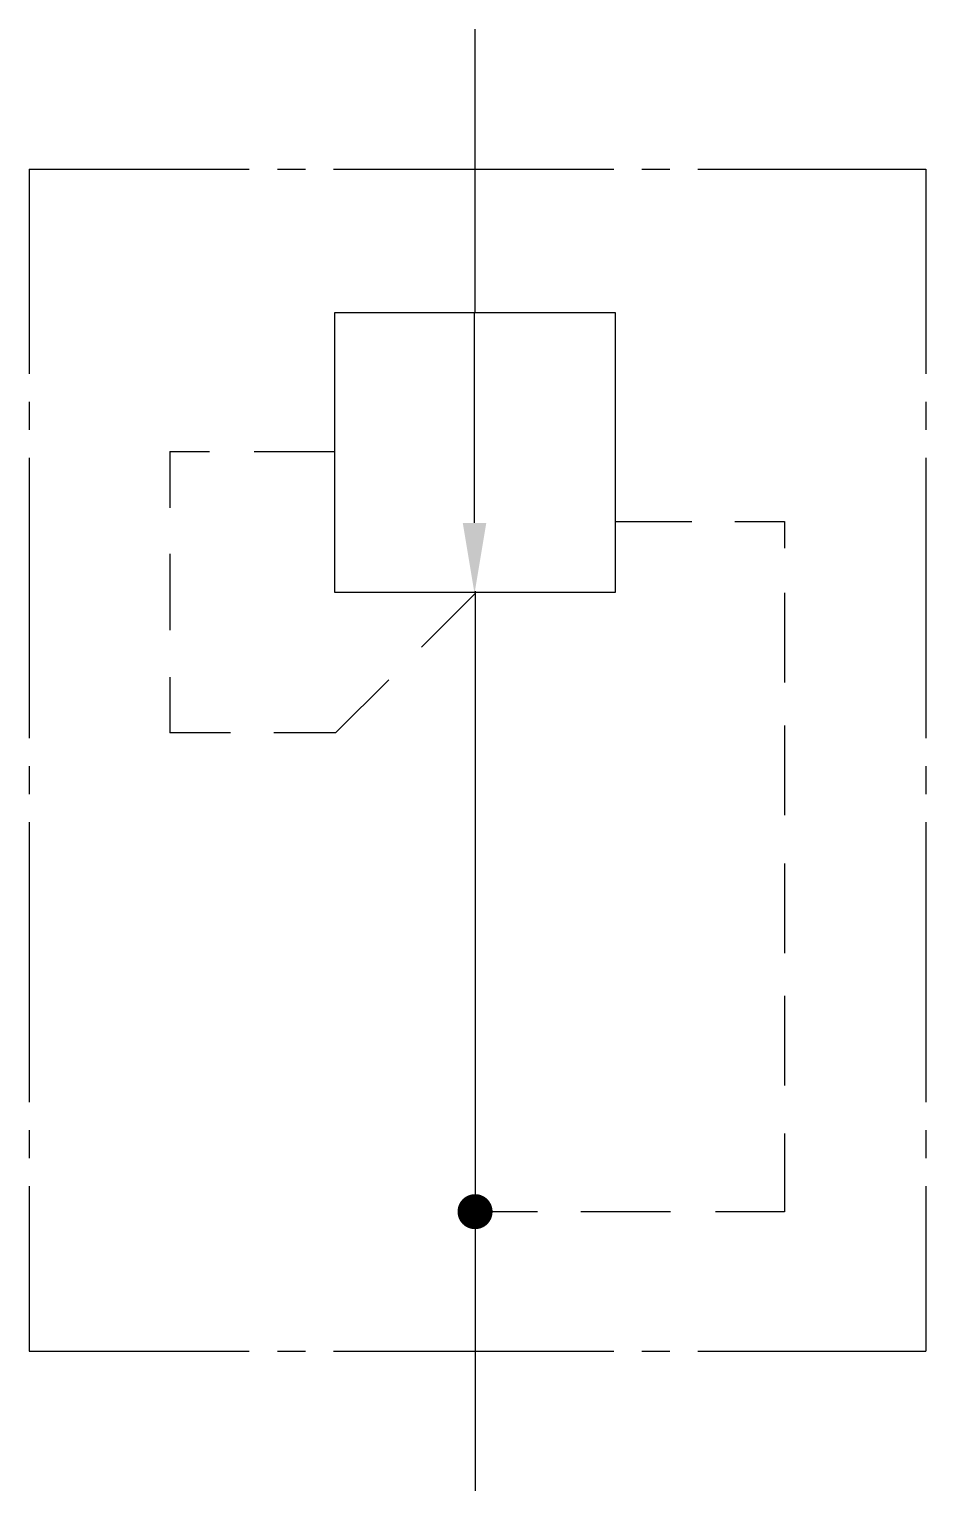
# Model space of a CAD drawing. Extents: x 173 to 702, y 629 to 997.
# Drawn here: x 241.6 to 273.6, y 629.3 to 681.5 of the extents above; entities outside this region: 4.
import ezdxf

# ---------------------------------------------------------------- set-up
doc = ezdxf.new("R2010")
doc.units = 0
doc.header["$LTSCALE"] = 5
doc.layers.add('11', color=1, linetype='CONTINUOUS')
doc.layers.add('12', color=2, linetype='CONTINUOUS')

# ---------------------------------------------------------------- blocks, each defined once
blk = doc.blocks.new('5221')
at = {"layer": '11', "color": 0}
blk.add_line((318.28, 300.922), (315.625, 293.628), dxfattribs=at)
at = {"layer": '12', "color": 0}
blk.add_solid([(317.829, 301.086), (318.731, 300.758), (319.265, 303.628)], dxfattribs=at)
blk = doc.blocks.new('5237')
at = {"layer": '11', "color": 0}
for centre, start, end in [((345.196, 30.885), 233.1301, 306.8699), ((345.196, 18.931), 53.1301, 126.8699)]:
    blk.add_arc(centre, 5, start, end, dxfattribs=at)
blk = doc.blocks.new('5236')
at = {"layer": '11', "color": 0}
for p, q in [((342.018, 47.871), (343.501, 42.874)), ((343.501, 42.874), (345.003, 47.856)), ((345.003, 47.856), (346.506, 42.874)), ((346.506, 42.874), (348.008, 47.871))]:
    blk.add_line(p, q, dxfattribs=at)
blk = doc.blocks.new('5234')
at = {"layer": '11', "color": 0}
blk.add_line((345.142, 81.636), (345.142, 86.636), dxfattribs=at)
at = {"layer": '11', "color": 0, "const_width": 0.625}
blk.add_lwpolyline([(344.79, 81.636, 1), (345.415, 81.636, 1)], format="xyb", close=True, dxfattribs=at)

msp = doc.modelspace()

# ---------------------------------------------------------------- linework, layer by layer
at = {"layer": '11', "color": 0}
for p, q in [((257.492, 671.379), (257.492, 681.487)), ((252.492, 671.379), (257.492, 671.379)), ((252.492, 661.379), (252.492, 671.379)), ((252.492, 671.379), (262.492, 671.379)), ((262.492, 671.379), (262.492, 661.379)), ((257.474, 663.867), (257.474, 671.342)), ((262.492, 661.379), (252.492, 661.379)), ((257.494, 661.431), (257.494, 636.331)), ((257.494, 636.333), (257.494, 629.321))]:
    msp.add_line(p, q, dxfattribs=at)
at = {"layer": '11', "color": 0, "const_width": 0.625}
msp.add_lwpolyline([(257.181, 639.283, 1), (257.806, 639.283, 1)], format="xyb", close=True, dxfattribs=at)
at = {"layer": '12', "color": 0}
for p, q in [((241.588, 676.494), (249.44, 676.494)), ((241.588, 676.494), (241.588, 669.189)), ((250.44, 676.494), (251.44, 676.494)), ((252.44, 676.494), (262.44, 676.494)), ((263.44, 676.494), (264.44, 676.494)), ((265.44, 676.494), (273.574, 676.494)), ((273.574, 676.494), (273.574, 669.189)), ((241.588, 668.189), (241.588, 667.189)), ((273.574, 668.189), (273.574, 667.189)), ((241.588, 666.189), (241.588, 656.189)), ((246.604, 666.413), (248.024, 666.413)), ((246.604, 666.413), (246.604, 664.409)), ((249.615, 666.413), (252.492, 666.413)), ((273.574, 666.189), (273.574, 656.189)), ((262.492, 663.913), (265.226, 663.913)), ((266.767, 663.913), (268.528, 663.913)), ((268.528, 663.913), (268.528, 662.97)), ((246.604, 662.767), (246.604, 660.034)), ((257.509, 661.364), (255.577, 659.431)), ((268.528, 661.37), (268.528, 658.17)), ((246.604, 658.365), (246.604, 656.372)), ((254.415, 658.27), (252.518, 656.372)), ((248.774, 656.372), (246.604, 656.372)), ((252.518, 656.372), (250.315, 656.372)), ((268.528, 656.63), (268.528, 653.43)), ((241.588, 655.189), (241.588, 654.189)), ((273.574, 655.189), (273.574, 654.189)), ((241.588, 653.189), (241.588, 643.189)), ((273.574, 653.189), (273.574, 643.189)), ((268.528, 651.715), (268.528, 648.515)), ((268.528, 646.983), (268.528, 643.783)), ((241.588, 642.189), (241.588, 641.189)), ((273.574, 642.189), (273.574, 641.189)), ((268.528, 642.068), (268.528, 639.274)), ((241.588, 640.189), (241.588, 634.308)), ((273.574, 640.189), (273.574, 634.308)), ((259.726, 639.274), (257.494, 639.274)), ((264.467, 639.274), (261.267, 639.274)), ((268.528, 639.274), (266.067, 639.274)), ((241.588, 634.308), (249.44, 634.308)), ((250.44, 634.308), (251.44, 634.308)), ((252.44, 634.308), (262.44, 634.308)), ((263.44, 634.308), (264.44, 634.308)), ((265.44, 634.308), (273.574, 634.308))]:
    msp.add_line(p, q, dxfattribs=at)
msp.add_solid([(257.894, 663.867), (257.054, 663.867), (257.474, 661.347)], dxfattribs=at)

# ---------------------------------------------------------------- block references
at = {"layer": '11', "color": 0}
for name, p, rotation in [('5234', (259.649, 651.431), 90), ('5237', (257.593, 645.276), 90), ('5221', (262.49, 647.913), 320)]:
    msp.add_blockref(name, p, dxfattribs=dict(at, rotation=rotation))
msp.add_blockref('5236', (265.559, 666.518), dxfattribs=at)

doc.saveas('drawing.dxf')
